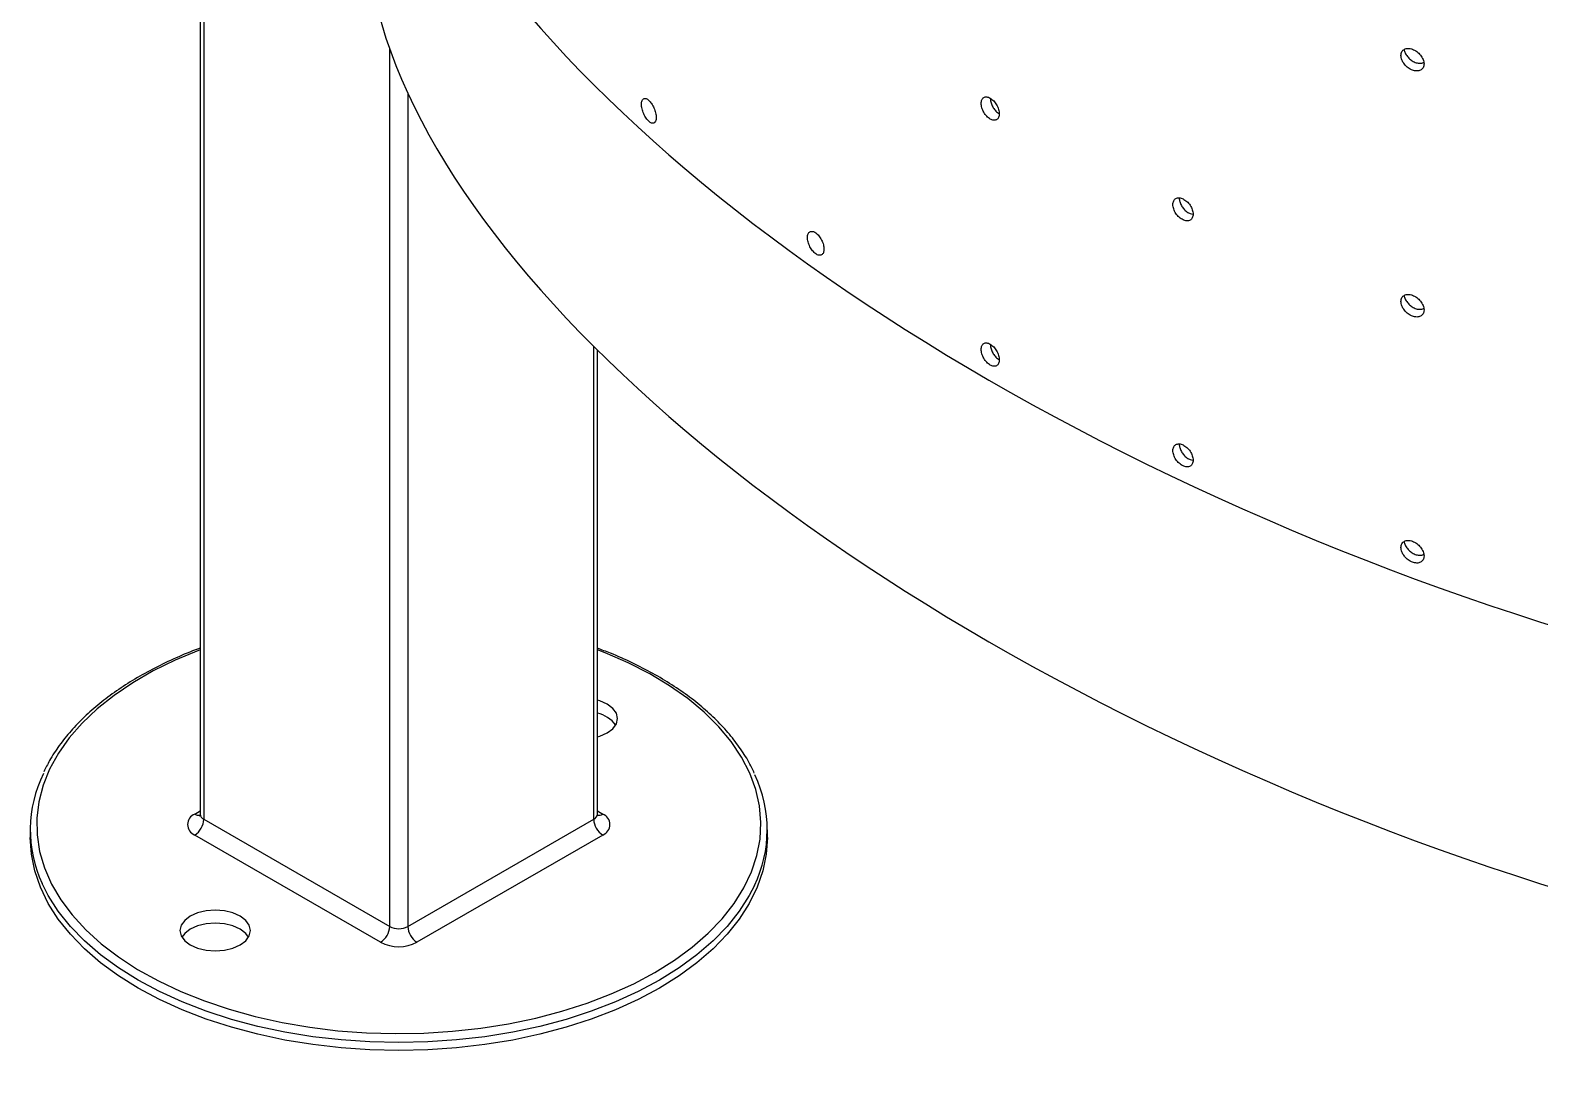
# Model space of a CAD drawing. Header units: millimetres. Extents: x -6549 to -609, y -17178 to -12978.
# Drawn here: x -2100.5 to -1865, y -15390.7 to -15228.6 of the extents above; entities that cross this region are included whole.
import ezdxf

# ---------------------------------------------------------------- set-up
doc = ezdxf.new("R2010")
doc.units = ezdxf.units.MM

# ---------------------------------------------------------------- blocks, each defined once
blk = doc.blocks.new('izometria')
for p, q in [((-9052.45, -12963.46), (-9052.45, -13658.34)), ((-9051.87, -12964.28), (-9051.87, -13659.16)), ((-9022.87, -13675.89), (-9022.87, -13538.95)), ((-9020.05, -13545.87), (-9020.05, -13675.89)), ((-8991.05, -13659.16), (-8991.05, -13585.39)), ((-8990.47, -13658.34), (-8990.47, -13585.97)), ((-9053.28, -13658.34), (-9052.45, -13657.86)), ((-9051.87, -13659.16), (-9022.87, -13675.89)), ((-9020.05, -13675.89), (-8991.05, -13659.16)), ((-8990.47, -13657.86), (-8989.64, -13658.34)), ((-9078.96, -13660.79), (-9078.96, -13662.02)), ((-9024.29, -13678.34), (-9053.28, -13661.61)), ((-8989.64, -13661.61), (-9018.63, -13678.34)), ((-8963.96, -13662.02), (-8963.96, -13660.79))]:
    blk.add_line(p, q)
at = {"flags": 128}
for points in [[(-9052.45, -13632.7), (-9052.73, -13632.81), (-9056.37, -13634.33), (-9059.79, -13636.01), (-9062.97, -13637.85), (-9065.88, -13639.82), (-9068.52, -13641.92), (-9070.85, -13644.14), (-9072.88, -13646.45), (-9074.57, -13648.85), (-9075.94, -13651.32), (-9076.96, -13653.85), (-9077.62, -13656.41), (-9077.94, -13659), (-9077.89, -13661.59), (-9077.49, -13664.18), (-9076.73, -13666.73), (-9075.63, -13669.25), (-9074.18, -13671.7), (-9072.4, -13674.08), (-9070.3, -13676.38), (-9067.89, -13678.56), (-9065.18, -13680.63), (-9062.2, -13682.57), (-9058.96, -13684.37), (-9055.48, -13686.01), (-9051.79, -13687.49), (-9047.91, -13688.8), (-9043.86, -13689.92), (-9039.67, -13690.85), (-9035.36, -13691.59), (-9030.96, -13692.13), (-9026.51, -13692.46), (-9022.02, -13692.59), (-9017.53, -13692.51), (-9013.07, -13692.23), (-9008.65, -13691.74), (-9004.32, -13691.05), (-9000.1, -13690.17), (-8996.01, -13689.09), (-8992.08, -13687.84), (-8988.34, -13686.4), (-8984.81, -13684.8), (-8981.51, -13683.04), (-8981.51, -13683.04)], [(-8981.51, -13683.04), (-8978.46, -13681.13), (-8975.68, -13679.09), (-8973.2, -13676.93), (-8971.02, -13674.67), (-8969.15, -13672.31), (-8967.62, -13669.87), (-8966.43, -13667.37), (-8965.59, -13664.82), (-8965.1, -13662.24), (-8964.96, -13659.65), (-8965.19, -13657.06), (-8965.77, -13654.49), (-8966.7, -13651.95), (-8967.97, -13649.46), (-8969.59, -13647.04), (-8971.53, -13644.71), (-8973.79, -13642.46), (-8976.35, -13640.33), (-8979.2, -13638.33), (-8982.31, -13636.46), (-8985.67, -13634.74), (-8989.26, -13633.17), (-8990.47, -13632.7)], [(-8990.47, -13646.31), (-8990.07, -13646.19), (-8988.93, -13645.69), (-8988.06, -13645.03), (-8987.51, -13644.26), (-8987.32, -13643.44), (-8987.51, -13642.62), (-8988.06, -13641.85), (-8988.93, -13641.2), (-8990.07, -13640.69), (-8990.47, -13640.57)], [(-8980.8, -13685.49), (-8984.12, -13687.26), (-8987.66, -13688.87), (-8991.42, -13690.32), (-8995.36, -13691.59), (-8999.46, -13692.68), (-9003.69, -13693.59), (-9008.04, -13694.29), (-9012.47, -13694.8), (-9016.95, -13695.11), (-9021.46, -13695.21), (-9025.97, -13695.11), (-9030.46, -13694.8), (-9034.88, -13694.29), (-9039.23, -13693.59), (-9043.46, -13692.68), (-9047.56, -13691.59), (-9051.5, -13690.32), (-9055.26, -13688.87), (-9058.8, -13687.26), (-9062.12, -13685.49), (-9065.18, -13683.57), (-9067.98, -13681.53), (-9070.49, -13679.36), (-9072.69, -13677.09), (-9074.58, -13674.72), (-9076.15, -13672.27), (-9077.37, -13669.76), (-9078.25, -13667.21), (-9078.78, -13664.62), (-9078.96, -13662.02)], [(-8963.96, -13662.02), (-8964.14, -13664.62), (-8964.67, -13667.21), (-8965.55, -13669.76), (-8966.77, -13672.27), (-8968.34, -13674.72), (-8970.23, -13677.09), (-8972.43, -13679.36), (-8974.94, -13681.53), (-8977.74, -13683.57), (-8980.8, -13685.49)], [(-8980.8, -13684.26), (-8984.12, -13686.03), (-8987.66, -13687.65), (-8991.42, -13689.09), (-8995.36, -13690.37), (-8999.46, -13691.46), (-9003.69, -13692.36), (-9008.04, -13693.07), (-9012.47, -13693.58), (-9016.95, -13693.88), (-9021.46, -13693.98), (-9025.97, -13693.88), (-9030.46, -13693.58), (-9034.88, -13693.07), (-9039.23, -13692.36), (-9043.46, -13691.46), (-9047.56, -13690.37), (-9051.5, -13689.09), (-9055.26, -13687.65), (-9058.8, -13686.03), (-9062.12, -13684.26), (-9065.18, -13682.35), (-9067.98, -13680.3), (-9070.49, -13678.13), (-9072.69, -13675.86), (-9074.58, -13673.49), (-9076.15, -13671.05), (-9077.09, -13669.18)], [(-8965.97, -13669.48), (-8966.77, -13671.05), (-8968.34, -13673.49), (-8970.23, -13675.86), (-8972.43, -13678.13), (-8974.94, -13680.3), (-8977.74, -13682.35), (-8980.8, -13684.26)], [(-9053.99, -13674.26), (-9054.86, -13674.92), (-9055.41, -13675.68), (-9055.6, -13676.51), (-9055.41, -13677.33), (-9054.86, -13678.09), (-9053.99, -13678.75), (-9052.85, -13679.26), (-9051.52, -13679.57), (-9050.1, -13679.68), (-9048.67, -13679.57), (-9047.35, -13679.26), (-9046.21, -13678.75), (-9045.34, -13678.09), (-9044.79, -13677.33), (-9044.6, -13676.51), (-9044.79, -13675.68), (-9045.34, -13674.92), (-9046.21, -13674.26), (-9047.35, -13673.76), (-9048.67, -13673.44), (-9050.1, -13673.33), (-9051.52, -13673.44), (-9052.85, -13673.76), (-9053.99, -13674.26)], [(-9053.99, -13676.3), (-9054.86, -13676.96), (-9055.31, -13677.53)], [(-9044.89, -13677.53), (-9045.34, -13676.96), (-9046.21, -13676.3), (-9047.35, -13675.8), (-9048.67, -13675.48), (-9050.1, -13675.37), (-9051.52, -13675.48), (-9052.85, -13675.8), (-9053.99, -13676.3)]]:
    blk.add_lwpolyline(points, dxfattribs=at)
for centre, radius, start, end in [((-8991.49, -13647.31), 4.81, 36.3432, 77.7904), ((-9058.99, -13660.79), 19.96, 153.8824, 204.8646), ((-8983.94, -13660.79), 19.96, 334.198, 25.3864), ((-9052.66, -13659.97), 1.75, 110.7826, 249.2168), ((-9052.67, -13657.44), 1.09, 235.5952, 281.3602), ((-9054.94, -13659.02), 3.07, 302.6051, 357.3948), ((-9051.45, -13658.24), 1.01, 185.696, 245.6239), ((-8991.47, -13658.24), 1.01, 294.3747, 354.3059), ((-8987.98, -13659.02), 3.07, 182.605, 237.395), ((-8990.26, -13657.44), 1.09, 259.0038, 304.3689), ((-8990.26, -13659.97), 1.75, 290.7831, 69.2168), ((-9025.94, -13675.75), 3.07, 302.6051, 357.3948), ((-9021.46, -13673.16), 3.07, 242.6098, 297.3901), ((-9016.98, -13675.75), 3.07, 182.605, 237.395), ((-9021.46, -13672.88), 6.15, 242.6095, 297.3905)]:
    blk.add_arc(centre, radius, start, end)
for centre in [(-8830.19, -13533.6), (-8830.19, -13574.42)]:
    blk.add_ellipse(centre, major_axis=(193.77, -71.38), ratio=0.454895, start_param=3.307544, end_param=5.832538)
for points, knots in [([(-8865.11, -13539.99), (-8865.11, -13540.1), (-8865.09, -13540.22), (-8865.05, -13540.45), (-8865.01, -13540.57), (-8864.87, -13540.93), (-8864.73, -13541.16), (-8864.48, -13541.48), (-8864.38, -13541.58), (-8864.19, -13541.76), (-8864.09, -13541.85), (-8863.87, -13542.01), (-8863.76, -13542.08), (-8863.54, -13542.2), (-8863.43, -13542.25), (-8863.2, -13542.34), (-8863.08, -13542.37), (-8862.86, -13542.41), (-8862.75, -13542.42), (-8862.54, -13542.42), (-8862.43, -13542.41), (-8862.24, -13542.37), (-8862.15, -13542.34), (-8861.89, -13542.21), (-8861.76, -13542.08), (-8861.61, -13541.83), (-8861.58, -13541.74), (-8861.53, -13541.54), (-8861.51, -13541.43), (-8861.51, -13541.1), (-8861.56, -13540.86), (-8861.71, -13540.51), (-8861.76, -13540.39), (-8861.9, -13540.16), (-8861.98, -13540.05), (-8862.15, -13539.84), (-8862.24, -13539.74), (-8862.43, -13539.56), (-8862.54, -13539.47), (-8862.75, -13539.31), (-8862.86, -13539.24), (-8863.08, -13539.12), (-8863.2, -13539.07), (-8863.43, -13538.99), (-8863.54, -13538.95), (-8863.76, -13538.91), (-8863.87, -13538.9), (-8864.09, -13538.9), (-8864.19, -13538.91), (-8864.38, -13538.95), (-8864.48, -13538.98), (-8864.64, -13539.07), (-8864.72, -13539.12), (-8864.86, -13539.25), (-8864.91, -13539.32), (-8865.06, -13539.57), (-8865.11, -13539.77), (-8865.11, -13539.99)], [0, 0, 0, 0, 0.03125, 0.03125, 0.0625, 0.0625, 0.125, 0.125, 0.15625, 0.15625, 0.1875, 0.1875, 0.21875, 0.21875, 0.25, 0.25, 0.28125, 0.28125, 0.3125, 0.3125, 0.34375, 0.34375, 0.375, 0.375, 0.4375, 0.4375, 0.46875, 0.46875, 0.5, 0.5, 0.5625, 0.5625, 0.59375, 0.59375, 0.625, 0.625, 0.65625, 0.65625, 0.6875, 0.6875, 0.71875, 0.71875, 0.75, 0.75, 0.78125, 0.78125, 0.8125, 0.8125, 0.84375, 0.84375, 0.875, 0.875, 0.90625, 0.90625, 0.9375, 0.9375, 1, 1, 1, 1]), ([(-8864.6, -13539.08), (-8864.59, -13539.17), (-8864.56, -13539.43), (-8864.31, -13539.9), (-8863.9, -13540.43), (-8863.36, -13540.87), (-8862.73, -13541.17), (-8862.12, -13541.24), (-8861.7, -13541.19), (-8861.56, -13541.06), (-8861.55, -13541.05)], [0, 0, 0, 0, 0.063731, 0.202297, 0.344746, 0.496064, 0.656386, 0.821942, 0.985962, 1, 1, 1, 1]), ([(-8983.6, -13547.6), (-8983.6, -13547.71), (-8983.59, -13547.83), (-8983.56, -13548.07), (-8983.54, -13548.2), (-8983.45, -13548.58), (-8983.36, -13548.84), (-8983.2, -13549.21), (-8983.14, -13549.33), (-8983.02, -13549.56), (-8982.95, -13549.67), (-8982.81, -13549.87), (-8982.74, -13549.96), (-8982.6, -13550.13), (-8982.53, -13550.2), (-8982.38, -13550.34), (-8982.31, -13550.39), (-8982.16, -13550.48), (-8982.09, -13550.51), (-8981.96, -13550.56), (-8981.89, -13550.57), (-8981.76, -13550.57), (-8981.71, -13550.56), (-8981.54, -13550.48), (-8981.45, -13550.38), (-8981.36, -13550.16), (-8981.34, -13550.08), (-8981.31, -13549.89), (-8981.3, -13549.78), (-8981.3, -13549.45), (-8981.33, -13549.2), (-8981.42, -13548.82), (-8981.46, -13548.69), (-8981.55, -13548.43), (-8981.6, -13548.31), (-8981.7, -13548.06), (-8981.76, -13547.94), (-8981.89, -13547.72), (-8981.96, -13547.61), (-8982.09, -13547.41), (-8982.16, -13547.31), (-8982.31, -13547.15), (-8982.38, -13547.07), (-8982.53, -13546.94), (-8982.6, -13546.88), (-8982.74, -13546.79), (-8982.81, -13546.76), (-8982.95, -13546.71), (-8983.02, -13546.7), (-8983.14, -13546.7), (-8983.2, -13546.72), (-8983.31, -13546.77), (-8983.35, -13546.8), (-8983.44, -13546.9), (-8983.48, -13546.97), (-8983.57, -13547.18), (-8983.6, -13547.37), (-8983.6, -13547.6)], [0, 0, 0, 0, 0.03125, 0.03125, 0.0625, 0.0625, 0.125, 0.125, 0.15625, 0.15625, 0.1875, 0.1875, 0.21875, 0.21875, 0.25, 0.25, 0.28125, 0.28125, 0.3125, 0.3125, 0.34375, 0.34375, 0.375, 0.375, 0.4375, 0.4375, 0.46875, 0.46875, 0.5, 0.5, 0.5625, 0.5625, 0.59375, 0.59375, 0.625, 0.625, 0.65625, 0.65625, 0.6875, 0.6875, 0.71875, 0.71875, 0.75, 0.75, 0.78125, 0.78125, 0.8125, 0.8125, 0.84375, 0.84375, 0.875, 0.875, 0.90625, 0.90625, 0.9375, 0.9375, 1, 1, 1, 1]), ([(-8930.59, -13547.47), (-8930.59, -13547.57), (-8930.58, -13547.69), (-8930.55, -13547.92), (-8930.52, -13548.04), (-8930.45, -13548.27), (-8930.41, -13548.39), (-8930.31, -13548.63), (-8930.25, -13548.75), (-8930.05, -13549.09), (-8929.89, -13549.3), (-8929.55, -13549.66), (-8929.37, -13549.81), (-8929.09, -13549.97), (-8929, -13550.01), (-8928.82, -13550.08), (-8928.73, -13550.1), (-8928.56, -13550.11), (-8928.47, -13550.11), (-8928.32, -13550.08), (-8928.25, -13550.05), (-8928.12, -13549.98), (-8928.06, -13549.93), (-8927.95, -13549.81), (-8927.91, -13549.74), (-8927.84, -13549.58), (-8927.81, -13549.5), (-8927.77, -13549.31), (-8927.77, -13549.21), (-8927.77, -13548.99), (-8927.77, -13548.88), (-8927.81, -13548.65), (-8927.84, -13548.53), (-8927.94, -13548.18), (-8928.05, -13547.93), (-8928.25, -13547.6), (-8928.32, -13547.48), (-8928.47, -13547.28), (-8928.55, -13547.18), (-8928.73, -13547), (-8928.82, -13546.92), (-8929, -13546.77), (-8929.09, -13546.71), (-8929.27, -13546.6), (-8929.37, -13546.56), (-8929.55, -13546.49), (-8929.64, -13546.47), (-8929.81, -13546.46), (-8929.89, -13546.46), (-8930.04, -13546.49), (-8930.12, -13546.51), (-8930.25, -13546.59), (-8930.3, -13546.64), (-8930.41, -13546.76), (-8930.45, -13546.83), (-8930.56, -13547.06), (-8930.59, -13547.25), (-8930.59, -13547.47)], [0, 0, 0, 0, 0.03125, 0.03125, 0.0625, 0.0625, 0.09375, 0.09375, 0.125, 0.125, 0.1875, 0.1875, 0.25, 0.25, 0.28125, 0.28125, 0.3125, 0.3125, 0.34375, 0.34375, 0.375, 0.375, 0.40625, 0.40625, 0.4375, 0.4375, 0.46875, 0.46875, 0.5, 0.5, 0.53125, 0.53125, 0.5625, 0.5625, 0.625, 0.625, 0.65625, 0.65625, 0.6875, 0.6875, 0.71875, 0.71875, 0.75, 0.75, 0.78125, 0.78125, 0.8125, 0.8125, 0.84375, 0.84375, 0.875, 0.875, 0.90625, 0.90625, 0.9375, 0.9375, 1, 1, 1, 1]), ([(-8929.18, -13546.65), (-8929.16, -13546.84), (-8929.13, -13547.23), (-8928.89, -13547.86), (-8928.53, -13548.43), (-8928.14, -13548.87), (-8927.88, -13549.01), (-8927.78, -13549.07)], [0, 0, 0, 0, 0.216305, 0.432609, 0.648916, 0.865223, 1, 1, 1, 1]), ([(-8900.68, -13563.26), (-8900.68, -13563.37), (-8900.67, -13563.48), (-8900.63, -13563.71), (-8900.6, -13563.83), (-8900.52, -13564.06), (-8900.47, -13564.18), (-8900.36, -13564.41), (-8900.29, -13564.53), (-8900.07, -13564.86), (-8899.9, -13565.06), (-8899.62, -13565.32), (-8899.52, -13565.39), (-8899.32, -13565.53), (-8899.21, -13565.59), (-8899.01, -13565.69), (-8898.91, -13565.72), (-8898.71, -13565.78), (-8898.61, -13565.79), (-8898.42, -13565.8), (-8898.33, -13565.79), (-8898.16, -13565.76), (-8898.08, -13565.73), (-8897.93, -13565.65), (-8897.86, -13565.59), (-8897.75, -13565.47), (-8897.7, -13565.4), (-8897.62, -13565.24), (-8897.59, -13565.15), (-8897.54, -13564.96), (-8897.53, -13564.85), (-8897.53, -13564.53), (-8897.58, -13564.29), (-8897.74, -13563.83), (-8897.85, -13563.59), (-8898.07, -13563.26), (-8898.16, -13563.15), (-8898.33, -13562.95), (-8898.42, -13562.86), (-8898.61, -13562.69), (-8898.71, -13562.61), (-8898.91, -13562.48), (-8899.01, -13562.42), (-8899.21, -13562.32), (-8899.32, -13562.29), (-8899.52, -13562.23), (-8899.61, -13562.22), (-8899.8, -13562.21), (-8899.89, -13562.21), (-8900.06, -13562.25), (-8900.15, -13562.28), (-8900.29, -13562.36), (-8900.36, -13562.41), (-8900.47, -13562.53), (-8900.52, -13562.6), (-8900.64, -13562.84), (-8900.68, -13563.04), (-8900.68, -13563.26)], [0, 0, 0, 0, 0.03125, 0.03125, 0.0625, 0.0625, 0.09375, 0.09375, 0.125, 0.125, 0.1875, 0.1875, 0.21875, 0.21875, 0.25, 0.25, 0.28125, 0.28125, 0.3125, 0.3125, 0.34375, 0.34375, 0.375, 0.375, 0.40625, 0.40625, 0.4375, 0.4375, 0.46875, 0.46875, 0.5, 0.5, 0.5625, 0.5625, 0.625, 0.625, 0.65625, 0.65625, 0.6875, 0.6875, 0.71875, 0.71875, 0.75, 0.75, 0.78125, 0.78125, 0.8125, 0.8125, 0.84375, 0.84375, 0.875, 0.875, 0.90625, 0.90625, 0.9375, 0.9375, 1, 1, 1, 1]), ([(-8899.71, -13562.23), (-8899.69, -13562.41), (-8899.66, -13562.79), (-8899.39, -13563.4), (-8899, -13563.96), (-8898.51, -13564.41), (-8898, -13564.7), (-8897.69, -13564.74), (-8897.55, -13564.75)], [0, 0, 0, 0, 0.168555, 0.337061, 0.506967, 0.679829, 0.855428, 1, 1, 1, 1]), ([(-8957.7, -13568.39), (-8957.7, -13568.5), (-8957.69, -13568.61), (-8957.66, -13568.85), (-8957.63, -13568.97), (-8957.56, -13569.22), (-8957.53, -13569.34), (-8957.43, -13569.58), (-8957.38, -13569.71), (-8957.2, -13570.06), (-8957.06, -13570.28), (-8956.82, -13570.56), (-8956.74, -13570.65), (-8956.58, -13570.81), (-8956.5, -13570.88), (-8956.33, -13570.99), (-8956.24, -13571.04), (-8956.08, -13571.12), (-8956, -13571.14), (-8955.84, -13571.17), (-8955.77, -13571.18), (-8955.63, -13571.16), (-8955.56, -13571.14), (-8955.44, -13571.07), (-8955.39, -13571.02), (-8955.29, -13570.91), (-8955.25, -13570.85), (-8955.19, -13570.69), (-8955.16, -13570.61), (-8955.13, -13570.42), (-8955.12, -13570.32), (-8955.12, -13570), (-8955.15, -13569.76), (-8955.28, -13569.27), (-8955.38, -13569.02), (-8955.56, -13568.67), (-8955.63, -13568.55), (-8955.77, -13568.34), (-8955.84, -13568.23), (-8956, -13568.04), (-8956.08, -13567.96), (-8956.24, -13567.8), (-8956.33, -13567.73), (-8956.5, -13567.61), (-8956.58, -13567.56), (-8956.74, -13567.49), (-8956.82, -13567.46), (-8956.98, -13567.43), (-8957.05, -13567.43), (-8957.19, -13567.45), (-8957.26, -13567.47), (-8957.38, -13567.53), (-8957.43, -13567.58), (-8957.52, -13567.69), (-8957.56, -13567.76), (-8957.66, -13567.98), (-8957.7, -13568.17), (-8957.7, -13568.39)], [0, 0, 0, 0, 0.03125, 0.03125, 0.0625, 0.0625, 0.09375, 0.09375, 0.125, 0.125, 0.1875, 0.1875, 0.21875, 0.21875, 0.25, 0.25, 0.28125, 0.28125, 0.3125, 0.3125, 0.34375, 0.34375, 0.375, 0.375, 0.40625, 0.40625, 0.4375, 0.4375, 0.46875, 0.46875, 0.5, 0.5, 0.5625, 0.5625, 0.625, 0.625, 0.65625, 0.65625, 0.6875, 0.6875, 0.71875, 0.71875, 0.75, 0.75, 0.78125, 0.78125, 0.8125, 0.8125, 0.84375, 0.84375, 0.875, 0.875, 0.90625, 0.90625, 0.9375, 0.9375, 1, 1, 1, 1]), ([(-8865.11, -13578.37), (-8865.11, -13578.48), (-8865.09, -13578.6), (-8865.05, -13578.83), (-8865.01, -13578.95), (-8864.87, -13579.3), (-8864.73, -13579.54), (-8864.48, -13579.85), (-8864.38, -13579.95), (-8864.19, -13580.14), (-8864.09, -13580.23), (-8863.87, -13580.38), (-8863.76, -13580.46), (-8863.54, -13580.58), (-8863.43, -13580.63), (-8863.2, -13580.71), (-8863.08, -13580.75), (-8862.86, -13580.79), (-8862.75, -13580.8), (-8862.54, -13580.8), (-8862.43, -13580.79), (-8862.24, -13580.75), (-8862.15, -13580.72), (-8861.89, -13580.59), (-8861.76, -13580.46), (-8861.61, -13580.21), (-8861.58, -13580.12), (-8861.53, -13579.92), (-8861.51, -13579.81), (-8861.51, -13579.48), (-8861.56, -13579.24), (-8861.71, -13578.89), (-8861.76, -13578.77), (-8861.9, -13578.54), (-8861.98, -13578.43), (-8862.15, -13578.22), (-8862.24, -13578.12), (-8862.43, -13577.93), (-8862.54, -13577.85), (-8862.75, -13577.69), (-8862.86, -13577.62), (-8863.08, -13577.5), (-8863.2, -13577.45), (-8863.43, -13577.36), (-8863.54, -13577.33), (-8863.76, -13577.29), (-8863.87, -13577.28), (-8864.09, -13577.27), (-8864.19, -13577.28), (-8864.38, -13577.33), (-8864.48, -13577.36), (-8864.64, -13577.44), (-8864.72, -13577.5), (-8864.86, -13577.62), (-8864.91, -13577.7), (-8865.06, -13577.94), (-8865.11, -13578.15), (-8865.11, -13578.37)], [0, 0, 0, 0, 0.03125, 0.03125, 0.0625, 0.0625, 0.125, 0.125, 0.15625, 0.15625, 0.1875, 0.1875, 0.21875, 0.21875, 0.25, 0.25, 0.28125, 0.28125, 0.3125, 0.3125, 0.34375, 0.34375, 0.375, 0.375, 0.4375, 0.4375, 0.46875, 0.46875, 0.5, 0.5, 0.5625, 0.5625, 0.59375, 0.59375, 0.625, 0.625, 0.65625, 0.65625, 0.6875, 0.6875, 0.71875, 0.71875, 0.75, 0.75, 0.78125, 0.78125, 0.8125, 0.8125, 0.84375, 0.84375, 0.875, 0.875, 0.90625, 0.90625, 0.9375, 0.9375, 1, 1, 1, 1]), ([(-8864.6, -13577.46), (-8864.59, -13577.54), (-8864.56, -13577.81), (-8864.31, -13578.28), (-8863.9, -13578.81), (-8863.36, -13579.25), (-8862.73, -13579.55), (-8862.12, -13579.62), (-8861.7, -13579.57), (-8861.56, -13579.44), (-8861.55, -13579.43)], [0, 0, 0, 0, 0.063731, 0.202297, 0.344747, 0.496063, 0.656385, 0.821942, 0.985961, 1, 1, 1, 1]), ([(-8930.59, -13585.84), (-8930.59, -13585.95), (-8930.58, -13586.06), (-8930.55, -13586.29), (-8930.52, -13586.41), (-8930.45, -13586.65), (-8930.41, -13586.77), (-8930.31, -13587.01), (-8930.25, -13587.13), (-8930.05, -13587.47), (-8929.89, -13587.68), (-8929.55, -13588.04), (-8929.37, -13588.19), (-8929.09, -13588.35), (-8929, -13588.39), (-8928.82, -13588.45), (-8928.73, -13588.47), (-8928.56, -13588.49), (-8928.47, -13588.49), (-8928.32, -13588.46), (-8928.25, -13588.43), (-8928.12, -13588.36), (-8928.06, -13588.31), (-8927.95, -13588.19), (-8927.91, -13588.12), (-8927.84, -13587.96), (-8927.81, -13587.88), (-8927.77, -13587.69), (-8927.77, -13587.58), (-8927.77, -13587.37), (-8927.77, -13587.26), (-8927.81, -13587.03), (-8927.84, -13586.91), (-8927.94, -13586.55), (-8928.05, -13586.31), (-8928.25, -13585.97), (-8928.32, -13585.86), (-8928.47, -13585.65), (-8928.55, -13585.56), (-8928.73, -13585.38), (-8928.82, -13585.29), (-8929, -13585.15), (-8929.09, -13585.08), (-8929.27, -13584.98), (-8929.37, -13584.93), (-8929.55, -13584.87), (-8929.64, -13584.85), (-8929.81, -13584.83), (-8929.89, -13584.84), (-8930.04, -13584.86), (-8930.12, -13584.89), (-8930.25, -13584.97), (-8930.3, -13585.01), (-8930.41, -13585.13), (-8930.45, -13585.2), (-8930.56, -13585.44), (-8930.59, -13585.63), (-8930.59, -13585.84)], [0, 0, 0, 0, 0.03125, 0.03125, 0.0625, 0.0625, 0.09375, 0.09375, 0.125, 0.125, 0.1875, 0.1875, 0.25, 0.25, 0.28125, 0.28125, 0.3125, 0.3125, 0.34375, 0.34375, 0.375, 0.375, 0.40625, 0.40625, 0.4375, 0.4375, 0.46875, 0.46875, 0.5, 0.5, 0.53125, 0.53125, 0.5625, 0.5625, 0.625, 0.625, 0.65625, 0.65625, 0.6875, 0.6875, 0.71875, 0.71875, 0.75, 0.75, 0.78125, 0.78125, 0.8125, 0.8125, 0.84375, 0.84375, 0.875, 0.875, 0.90625, 0.90625, 0.9375, 0.9375, 1, 1, 1, 1]), ([(-8929.18, -13585.03), (-8929.16, -13585.22), (-8929.13, -13585.61), (-8928.89, -13586.24), (-8928.53, -13586.81), (-8928.14, -13587.24), (-8927.88, -13587.39), (-8927.78, -13587.45)], [0, 0, 0, 0, 0.216305, 0.432609, 0.648915, 0.865223, 1, 1, 1, 1]), ([(-8900.68, -13601.63), (-8900.68, -13601.74), (-8900.67, -13601.86), (-8900.63, -13602.09), (-8900.6, -13602.2), (-8900.52, -13602.44), (-8900.47, -13602.56), (-8900.36, -13602.79), (-8900.29, -13602.91), (-8900.07, -13603.24), (-8899.9, -13603.44), (-8899.62, -13603.69), (-8899.52, -13603.77), (-8899.32, -13603.91), (-8899.21, -13603.97), (-8899.01, -13604.06), (-8898.91, -13604.1), (-8898.71, -13604.15), (-8898.61, -13604.17), (-8898.42, -13604.18), (-8898.33, -13604.17), (-8898.16, -13604.13), (-8898.08, -13604.11), (-8897.93, -13604.02), (-8897.86, -13603.97), (-8897.75, -13603.85), (-8897.7, -13603.78), (-8897.62, -13603.62), (-8897.59, -13603.53), (-8897.54, -13603.34), (-8897.53, -13603.23), (-8897.53, -13602.91), (-8897.58, -13602.67), (-8897.74, -13602.2), (-8897.85, -13601.96), (-8898.07, -13601.64), (-8898.16, -13601.53), (-8898.33, -13601.33), (-8898.42, -13601.24), (-8898.61, -13601.07), (-8898.71, -13600.99), (-8898.91, -13600.86), (-8899.01, -13600.8), (-8899.21, -13600.7), (-8899.32, -13600.66), (-8899.52, -13600.61), (-8899.61, -13600.59), (-8899.8, -13600.58), (-8899.89, -13600.59), (-8900.06, -13600.63), (-8900.15, -13600.66), (-8900.29, -13600.74), (-8900.36, -13600.79), (-8900.47, -13600.91), (-8900.52, -13600.98), (-8900.64, -13601.22), (-8900.68, -13601.42), (-8900.68, -13601.63)], [0, 0, 0, 0, 0.03125, 0.03125, 0.0625, 0.0625, 0.09375, 0.09375, 0.125, 0.125, 0.1875, 0.1875, 0.21875, 0.21875, 0.25, 0.25, 0.28125, 0.28125, 0.3125, 0.3125, 0.34375, 0.34375, 0.375, 0.375, 0.40625, 0.40625, 0.4375, 0.4375, 0.46875, 0.46875, 0.5, 0.5, 0.5625, 0.5625, 0.625, 0.625, 0.65625, 0.65625, 0.6875, 0.6875, 0.71875, 0.71875, 0.75, 0.75, 0.78125, 0.78125, 0.8125, 0.8125, 0.84375, 0.84375, 0.875, 0.875, 0.90625, 0.90625, 0.9375, 0.9375, 1, 1, 1, 1]), ([(-8899.71, -13600.6), (-8899.69, -13600.79), (-8899.66, -13601.17), (-8899.39, -13601.78), (-8899, -13602.34), (-8898.51, -13602.79), (-8898, -13603.08), (-8897.69, -13603.11), (-8897.55, -13603.13)], [0, 0, 0, 0, 0.168555, 0.337062, 0.506967, 0.679829, 0.855429, 1, 1, 1, 1]), ([(-8865.11, -13616.75), (-8865.11, -13616.86), (-8865.09, -13616.97), (-8865.05, -13617.21), (-8865.01, -13617.33), (-8864.87, -13617.68), (-8864.73, -13617.91), (-8864.48, -13618.23), (-8864.38, -13618.33), (-8864.19, -13618.52), (-8864.09, -13618.6), (-8863.87, -13618.76), (-8863.76, -13618.83), (-8863.54, -13618.95), (-8863.43, -13619.01), (-8863.2, -13619.09), (-8863.08, -13619.12), (-8862.86, -13619.17), (-8862.75, -13619.18), (-8862.54, -13619.18), (-8862.43, -13619.17), (-8862.24, -13619.13), (-8862.15, -13619.09), (-8861.89, -13618.96), (-8861.76, -13618.83), (-8861.61, -13618.58), (-8861.58, -13618.49), (-8861.53, -13618.3), (-8861.51, -13618.19), (-8861.51, -13617.86), (-8861.56, -13617.62), (-8861.71, -13617.27), (-8861.76, -13617.15), (-8861.9, -13616.92), (-8861.98, -13616.81), (-8862.15, -13616.6), (-8862.24, -13616.5), (-8862.43, -13616.31), (-8862.54, -13616.23), (-8862.75, -13616.07), (-8862.86, -13616), (-8863.08, -13615.88), (-8863.2, -13615.82), (-8863.43, -13615.74), (-8863.54, -13615.71), (-8863.76, -13615.66), (-8863.87, -13615.65), (-8864.09, -13615.65), (-8864.19, -13615.66), (-8864.38, -13615.7), (-8864.48, -13615.74), (-8864.64, -13615.82), (-8864.72, -13615.87), (-8864.86, -13616), (-8864.91, -13616.08), (-8865.06, -13616.32), (-8865.11, -13616.52), (-8865.11, -13616.75)], [0, 0, 0, 0, 0.03125, 0.03125, 0.0625, 0.0625, 0.125, 0.125, 0.15625, 0.15625, 0.1875, 0.1875, 0.21875, 0.21875, 0.25, 0.25, 0.28125, 0.28125, 0.3125, 0.3125, 0.34375, 0.34375, 0.375, 0.375, 0.4375, 0.4375, 0.46875, 0.46875, 0.5, 0.5, 0.5625, 0.5625, 0.59375, 0.59375, 0.625, 0.625, 0.65625, 0.65625, 0.6875, 0.6875, 0.71875, 0.71875, 0.75, 0.75, 0.78125, 0.78125, 0.8125, 0.8125, 0.84375, 0.84375, 0.875, 0.875, 0.90625, 0.90625, 0.9375, 0.9375, 1, 1, 1, 1]), ([(-8864.6, -13615.84), (-8864.59, -13615.92), (-8864.56, -13616.19), (-8864.31, -13616.66), (-8863.9, -13617.19), (-8863.36, -13617.63), (-8862.73, -13617.92), (-8862.12, -13618), (-8861.7, -13617.95), (-8861.56, -13617.81), (-8861.55, -13617.8)], [0, 0, 0, 0, 0.063732, 0.202297, 0.344747, 0.496063, 0.656385, 0.821942, 0.985961, 1, 1, 1, 1]), ([(-9052.45, -13632.46), (-9052.54, -13632.49), (-9053.85, -13632.94), (-9056.23, -13633.97), (-9059.56, -13635.53), (-9062.65, -13637.25), (-9065.53, -13639.1), (-9068.16, -13641.08), (-9070.54, -13643.17), (-9072.64, -13645.35), (-9074.46, -13647.63), (-9075.87, -13649.76), (-9076.54, -13651.15), (-9076.81, -13651.73)], [0, 0, 0, 0, 0.007441, 0.109613, 0.211826, 0.314077, 0.416362, 0.518666, 0.620954, 0.723183, 0.825293, 0.927208, 1, 1, 1, 1]), ([(-8966, -13651.97), (-8966.12, -13651.69), (-8966.58, -13650.6), (-8967.71, -13648.75), (-8969.36, -13646.44), (-8971.32, -13644.22), (-8973.56, -13642.09), (-8976.06, -13640.07), (-8978.81, -13638.16), (-8981.8, -13636.37), (-8985.01, -13634.73), (-8987.9, -13633.42), (-8989.79, -13632.73), (-8990.47, -13632.48)], [0, 0, 0, 0, 0.034846, 0.134891, 0.235275, 0.335956, 0.436866, 0.537934, 0.639096, 0.740302, 0.841514, 0.94271, 1, 1, 1, 1]), ([(-9052.47, -13658.34), (-9052.46, -13658.39), (-9052.45, -13658.52), (-9052.55, -13658.65), (-9052.52, -13658.62), (-9052.51, -13658.62)], [0, 0, 0, 0, 0.309922, 0.942797, 1, 1, 1, 1]), ([(-8990.4, -13658.62), (-8990.4, -13658.62), (-8990.37, -13658.65), (-8990.47, -13658.54), (-8990.46, -13658.4), (-8990.45, -13658.34)], [0, 0, 0, 0, 0.004663, 0.585857, 1, 1, 1, 1])]:
    blk.add_open_spline(points, degree=3, knots=knots)

msp = doc.modelspace()

# ---------------------------------------------------------------- block references
msp.add_blockref('izometria', (6978.47, -1692.58))

doc.saveas('drawing.dxf')
